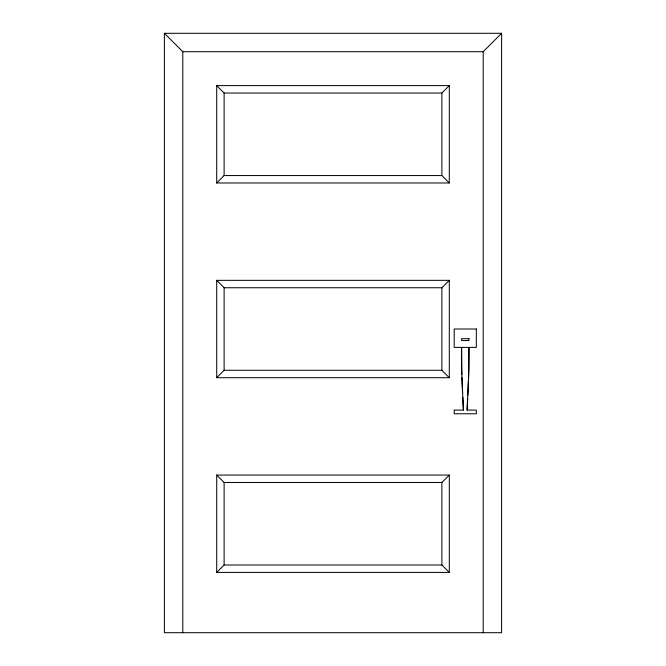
<?xml version="1.0" encoding="UTF-8"?>
<svg xmlns="http://www.w3.org/2000/svg" width="666" height="666" viewBox="0 0 666 666"><rect width="100%" height="100%" fill="white"/><g stroke="black" fill="none" stroke-linecap="round" stroke-linejoin="round"><path stroke-width="1" d="M468.589 377.514L468.939 347.402L468.939 369.039L467.099 410.09L476.315 410.09L476.315 413.777L454.195 413.777L454.195 410.09L463.411 410.09L462.753 397.352M467.848 395.379L468.423 381.485M467.099 410.09L467.707 398.335M216.708 182.975L224.117 175.558L441.883 175.558L449.292 182.975L449.292 85.614L216.708 85.614L216.708 182.975L449.292 182.975M216.708 85.614L224.117 93.032L441.883 93.032L449.292 85.614M483.2 632.7L483.2 51.707L501.606 33.3L164.394 33.3L164.394 632.7L501.606 632.7L501.606 33.3M216.708 377.697L224.117 370.279L441.883 370.279L449.292 377.697L449.292 280.336L216.708 280.336L216.708 377.697L449.292 377.697M216.708 280.336L224.117 287.745L441.883 287.745L449.292 280.336M216.708 572.41L224.117 565.001L441.883 565.001L449.292 572.41L449.292 475.058L216.708 475.058L216.708 572.41L449.292 572.41M216.708 475.058L224.117 482.467L441.883 482.467L449.292 475.058M164.394 33.3L182.8 51.707L483.2 51.707M463.411 410.09L461.571 369.039L461.571 347.402L461.871 374.475M461.921 377.514L462.537 392.399M441.883 93.032L441.883 175.558M441.883 287.745L441.883 370.279M441.883 482.467L441.883 565.001M224.117 93.032L224.117 175.558M224.117 287.745L224.117 370.279M224.117 482.467L224.117 565.001M182.8 51.707L182.8 632.7M476.315 329.012L454.195 329.012L454.195 347.402L476.315 347.402L476.315 329.012M468.939 338.694L461.571 338.694L461.571 340.542L468.939 340.542L468.939 338.694"/></g></svg>
